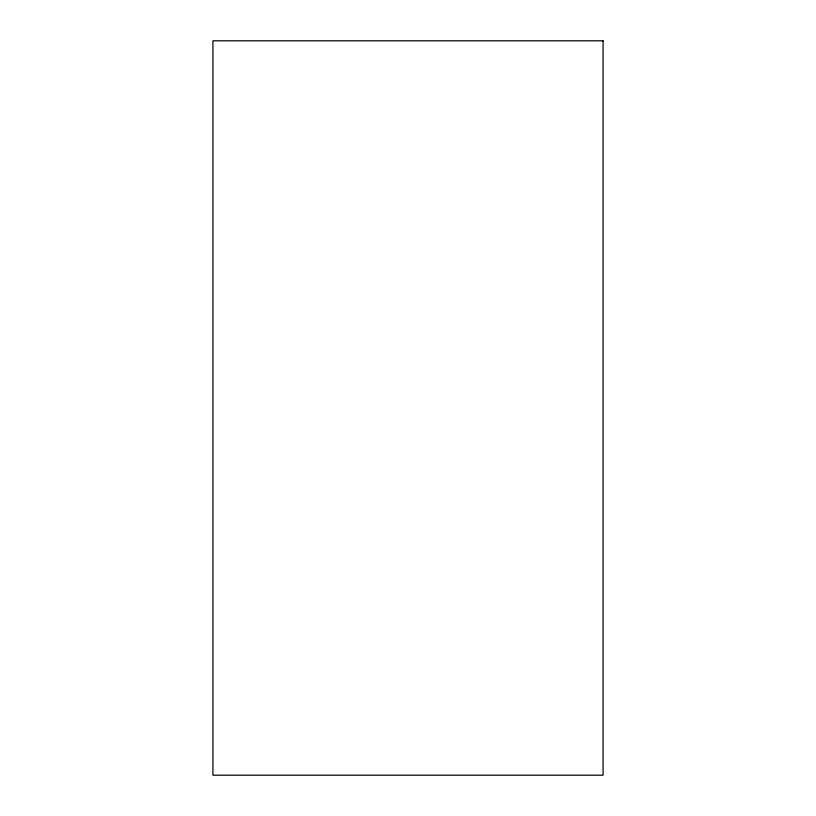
<?xml version="1.0" encoding="UTF-8"?>
<svg xmlns="http://www.w3.org/2000/svg" width="816" height="816" viewBox="0 0 816 816"><rect width="100%" height="100%" fill="white"/><g stroke="black" fill="none" stroke-linecap="round" stroke-linejoin="round"><path stroke-width="1.22" d="M603.075 40.8L212.925 40.8L212.925 775.2L603.075 775.2L603.075 40.8"/></g></svg>
